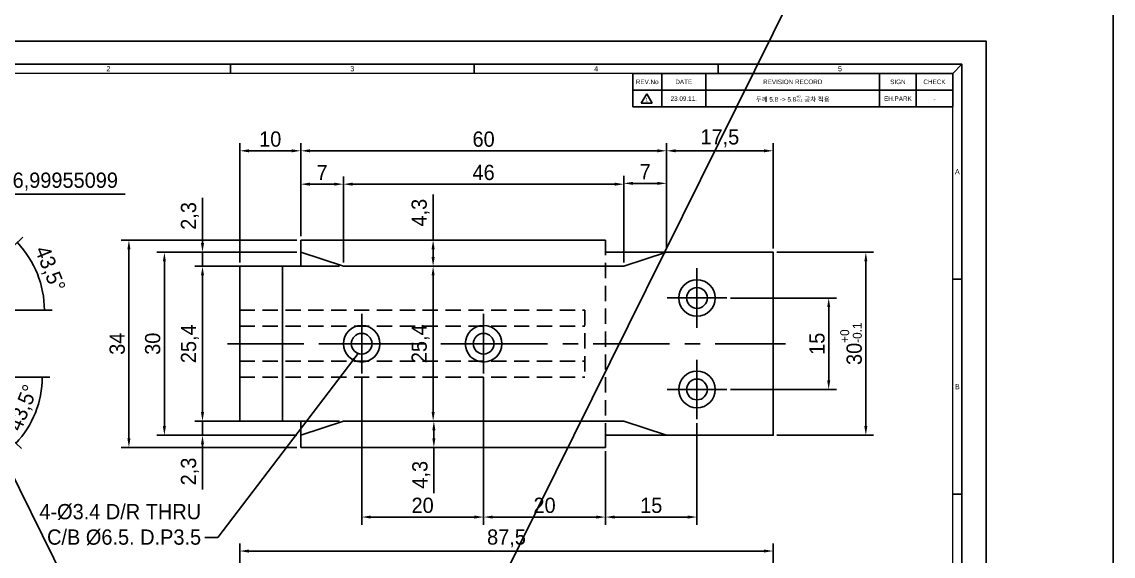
# Model space of a CAD drawing. Header units: inches. Extents: x 0 to 23821, y 0 to 11279.
# Drawn here: x 23265.8 to 23444.8, y 2198.6 to 2286.2 of the extents above; entities that cross this region are included whole.
import ezdxf

# ---------------------------------------------------------------- set-up
doc = ezdxf.new("R2010")
doc.units = ezdxf.units.IN
doc.header["$LTSCALE"] = 10
doc.header["$MEASUREMENT"] = 0
doc.linetypes.add('CENTER', pattern=[2, 1.25, -0.25, 0.25, -0.25])
doc.linetypes.add('HIDDEN', pattern=[0.375, 0.25, -0.125])
doc.layers.get('Defpoints').update_dxf_attribs({"color": 8})
for name, color, linetype in [('11', 1, 'CENTER'), ('22', 2, 'HIDDEN'), ('V', 1, 'Continuous')]:
    doc.layers.add(name, color=color, linetype=linetype)
doc.styles.add('SCI', font='')
doc.styles.get('SCI').set_extended_font_data('Gulim')
doc.dimstyles.new('SCH', dxfattribs={"dimtxt": 2.5, "dimasz": 2, "dimexe": 1.25, "dimexo": 0.625, "dimtad": 1, "dimdec": 8, "dimtxsty": 'SCI', "dimcen": 2.5, "dimclrd": 4, "dimclre": 4, "dimclrt": 7, "dimadec": 8, "dimazin": 2, "dimtfac": 1, "dimtdec": 8, "dimtmove": 0, "dimatfit": 3, "dimfxl": 1, "dimarcsym": 0})

# ---------------------------------------------------------------- blocks, each defined once
blk = doc.blocks.new('A$C5b8731fd')
for p, q in [((0, 0), (-2.25, -3.9)), ((2.25, -3.9), (0, 0)), ((-2.25, -3.9), (2.25, -3.9))]:
    blk.add_line(p, q)
blk = doc.blocks.new('SECHANG REV')
at = {"color": 7}
blk.add_line((-52.5, 0), (-52.5, 5.5), dxfattribs=at)
at = {"color": 3}
for p, q in [((-43, 5.5), (-43, 0)), ((-28.5, 5.5), (-28.5, 0)), ((28.5, 5.5), (28.5, 0)), ((40.5, 5.5), (40.5, 0)), ((52.5, 5.5), (52.5, 0))]:
    blk.add_line(p, q, dxfattribs=at)
blk.add_line((52.5, 0), (-52.5, 0))
blk = doc.blocks.new('SECHANG A3')
at = {"color": 2}
for p, q in [((-38, 289.5), (-38, 286.5)), ((42, 289.5), (42, 286.5)), ((122, 289.5), (122, 286.5)), ((202, 289.5), (199, 286.5))]:
    blk.add_line(p, q, dxfattribs=at)
at = {"color": 3}
blk.add_line((94, 286.5), (199, 286.5), dxfattribs=at)
for p, q in [((199, 219), (202, 219)), ((202, 148.5), (199, 148.5))]:
    blk.add_line(p, q)
at = {"color": 1}
blk.add_lwpolyline([(-210, 297), (210, 297), (210, 0), (-210, 0)], close=True, dxfattribs=at)
at = {"color": 2}
blk.add_lwpolyline([(-198, 289.5), (202, 289.5), (202, 7.5), (-198, 7.5)], close=True, dxfattribs=at)
at = {"const_width": 0.4}
blk.add_lwpolyline([(-195, 286.5), (199, 286.5), (199, 10.5), (-195, 10.5)], close=True, dxfattribs=at)
blk.add_blockref('SECHANG REV', (146.5, 281))
at = {"color": 2, "char_height": 1.7, "attachment_point": 5, "style": 'SCI'}
for s, insert, width in [('2', (-78, 288), 80), ('3', (2, 288), 80), ('4', (82, 288), 80), ('5', (162, 288), 80), ('A', (200.5, 254.25), 3), ('B', (200.5, 183.75), 3)]:
    blk.add_mtext(s, dxfattribs=dict(at, insert=insert, width=width))
at = {"char_height": 1.5, "attachment_point": 5, "style": 'SCI'}
for s, insert, width in [('REV.No', (98.75, 283.7), 9.5), ('DATE', (110.75, 283.7), 14.5), ('REVISION RECORD', (146.5, 283.7), 57), ('SIGN', (181, 283.7), 12), ('CHECK', (193, 283.7), 12)]:
    blk.add_mtext(s, dxfattribs=dict(at, insert=insert, width=width))
blk = doc.blocks.new('A$C00a71e0c')
for p, q in [((-77.5, 12.7), (-77.5, 17)), ((-27.5, 17), (-27.5, 15)), ((-70.5, 12.7), (-77.5, 15)), ((-2, 15), (-27.5, 15)), ((-24.5, 12.7), (-17.5, 15)), ((-77.5, 12.7), (-87.5, 12.7)), ((-80.5, -12.7), (-80.5, 12.7)), ((-24.5, 12.7), (-70.5, 12.7)), ((-77.5, -12.7), (-87.5, -12.7)), ((-77.5, -17), (-77.5, -12.7)), ((-70.5, -12.7), (-77.5, -15)), ((-24.5, -12.7), (-70.5, -12.7)), ((-24.5, -12.7), (-17.5, -15)), ((-27.5, -15), (-27.5, -17)), ((-2, -15), (-27.5, -15))]:
    blk.add_line(p, q)
for points in [[(-77.5, 17), (-27.5, 17)], [(-2, 15), (0, 15), (0, -15), (-2, -15)], [(-87.5, -12.7), (-87.5, 12.7)], [(-27.5, -17), (-77.5, -17)]]:
    blk.add_lwpolyline(points)
at = {"color": 7, "linetype": 'Continuous'}
for centre, radius in [((-12.5, 7.5), 3), ((-12.5, 7.5), 1.7), ((-67.5, 0), 3), ((-47.5, 0), 3), ((-67.5, 0), 1.7), ((-47.5, 0), 1.7), ((-12.5, -7.5), 3), ((-12.5, -7.5), 1.7)]:
    blk.add_circle(centre, radius, dxfattribs=at)
at = {"layer": '11'}
for p, q in [((-12.5, 2.625), (-12.5, 12.375)), ((-17.375, 7.5), (-7.625, 7.5)), ((-67.5, -4.875), (-67.5, 4.875)), ((-47.5, -4.875), (-47.5, 4.875)), ((-89.5, 0), (2, 0)), ((-72.375, 0), (-62.625, 0)), ((-52.375, 0), (-42.625, 0)), ((-12.5, -12.375), (-12.5, -2.625)), ((-17.375, -7.5), (-7.625, -7.5))]:
    blk.add_line(p, q, dxfattribs=at)
at = {"layer": '22'}
for p, q in [((-27.5, 17), (-27.5, -17)), ((-87.5, 5.475), (-30.9, 5.475)), ((-30.9, 5.475), (-30.9, -5.475)), ((-87.5, 2.875), (-30.9, 2.875)), ((-87.5, -2.875), (-30.9, -2.875)), ((-87.5, -5.475), (-30.9, -5.475))]:
    blk.add_line(p, q, dxfattribs=at)
blk = doc.blocks.new('*D898')
at = {"color": 4, "lineweight": -2, "transparency": 16777216}
for p, q in [((23254.62, 2251.03), (23254.62, 2259.17)), ((23256.12, 2257.92), (23260.12, 2257.92)), ((23261.62, 2251.03), (23261.62, 2259.17)), ((23261.62, 2257.92), (23282.72, 2257.92))]:
    blk.add_line(p, q, dxfattribs=at)
at = {"color": 4, "transparency": 16777216}
for points in [[(23256.12, 2258.17), (23256.12, 2257.67), (23254.62, 2257.92)], [(23260.12, 2258.17), (23260.12, 2257.67), (23261.62, 2257.92)]]:
    blk.add_solid(points, dxfattribs=at)
at = {"layer": 'Defpoints', "color": 0, "transparency": 16777216}
for p in [(23261.62, 2257.92), (23254.62, 2250.4), (23261.62, 2250.4)]:
    blk.add_point(p, dxfattribs=at)
at = {"color": 7, "transparency": 16777216, "insert": (23272.92, 2259.98), "char_height": 2.5, "attachment_point": 5, "style": 'SCI'}
blk.add_mtext('6,99955099', dxfattribs=at)
blk = doc.blocks.new('*D903')
at = {"color": 4, "lineweight": -2, "transparency": 16777216}
for p, q in [((23253.82, 2239.31), (23265.97, 2250.85)), ((23255.25, 2238.88), (23270.75, 2238.88))]:
    blk.add_line(p, q, dxfattribs=at)
blk.add_arc((23253.36, 2238.88), 16.13, 360, 43.5, dxfattribs=at)
at = {"layer": 'Defpoints', "color": 0, "transparency": 16777216}
for p in [(23268.98, 2242.92), (23253.36, 2238.88), (23253.36, 2238.88), (23254.62, 2238.88), (23250.62, 2236.28)]:
    blk.add_point(p, dxfattribs=at)
at = {"color": 7, "transparency": 16777216, "insert": (23270.27, 2245.62), "char_height": 2.5, "attachment_point": 5, "rotation": 291.75, "style": 'SCI'}
blk.add_mtext('43,5°', dxfattribs=at)
blk = doc.blocks.new('*D904')
at = {"color": 4, "lineweight": -2, "transparency": 16777216}
for p, q in [((23253.82, 2227.5), (23265.72, 2216.21)), ((23255.25, 2227.93), (23270.39, 2227.93))]:
    blk.add_line(p, q, dxfattribs=at)
blk.add_arc((23253.36, 2227.93), 15.78, 316.5, 360, dxfattribs=at)
at = {"layer": 'Defpoints', "color": 0, "transparency": 16777216}
for p in [(23250.62, 2230.53), (23253.36, 2227.93), (23253.36, 2227.93), (23254.62, 2227.93), (23267.16, 2220.28)]:
    blk.add_point(p, dxfattribs=at)
at = {"color": 7, "transparency": 16777216, "insert": (23266.1, 2222.85), "char_height": 2.5, "attachment_point": 5, "rotation": 68.25, "style": 'SCI'}
blk.add_mtext('43,5°', dxfattribs=at)
blk = doc.blocks.new('*D694')
at = {"color": 4, "lineweight": -2, "transparency": 16777216}
for p, q in [((23301.54, 2173.41), (23301.54, 2200.67)), ((23389.04, 2176.47), (23389.04, 2200.67)), ((23303.04, 2199.42), (23387.54, 2199.42))]:
    blk.add_line(p, q, dxfattribs=at)
at = {"color": 4, "transparency": 16777216}
for points in [[(23303.04, 2199.67), (23303.04, 2199.17), (23301.54, 2199.42)], [(23387.54, 2199.67), (23387.54, 2199.17), (23389.04, 2199.42)]]:
    blk.add_solid(points, dxfattribs=at)
at = {"layer": 'Defpoints', "color": 0, "transparency": 16777216}
for p in [(23389.04, 2199.42), (23389.04, 2175.85), (23301.54, 2172.78)]:
    blk.add_point(p, dxfattribs=at)
at = {"color": 7, "transparency": 16777216, "insert": (23345.29, 2201.49), "char_height": 2.5, "attachment_point": 5, "style": 'SCI'}
blk.add_mtext('87,5', dxfattribs=at)
blk = doc.blocks.new('*D702')
at = {"color": 4, "lineweight": -2, "transparency": 16777216}
for p, q in [((23382.04, 2240.9), (23399.4, 2240.9)), ((23398.15, 2227.4), (23398.15, 2239.4)), ((23382.04, 2225.9), (23399.4, 2225.9))]:
    blk.add_line(p, q, dxfattribs=at)
at = {"color": 4, "transparency": 16777216}
for points in [[(23397.9, 2239.4), (23398.4, 2239.4), (23398.15, 2240.9)], [(23397.9, 2227.4), (23398.4, 2227.4), (23398.15, 2225.9)]]:
    blk.add_solid(points, dxfattribs=at)
at = {"layer": 'Defpoints', "color": 0, "transparency": 16777216}
for p in [(23381.41, 2240.9), (23398.15, 2240.9), (23381.41, 2225.9)]:
    blk.add_point(p, dxfattribs=at)
at = {"color": 7, "transparency": 16777216, "insert": (23396.24, 2233.4), "char_height": 2.5, "attachment_point": 5, "rotation": 90, "style": 'SCI'}
blk.add_mtext('15', dxfattribs=at)
blk = doc.blocks.new('*D703')
at = {"color": 4, "lineweight": -2, "transparency": 16777216}
for p, q in [((23389.66, 2248.4), (23405.49, 2248.4)), ((23404.24, 2219.9), (23404.24, 2246.9)), ((23389.66, 2218.4), (23405.49, 2218.4))]:
    blk.add_line(p, q, dxfattribs=at)
at = {"color": 4, "transparency": 16777216}
for points in [[(23403.99, 2246.9), (23404.49, 2246.9), (23404.24, 2248.4)], [(23403.99, 2219.9), (23404.49, 2219.9), (23404.24, 2218.4)]]:
    blk.add_solid(points, dxfattribs=at)
at = {"layer": 'Defpoints', "color": 0, "transparency": 16777216}
for p in [(23389.04, 2248.4), (23404.24, 2248.4), (23389.04, 2218.4)]:
    blk.add_point(p, dxfattribs=at)
at = {"color": 7, "transparency": 16777216, "insert": (23401.82, 2233.4), "char_height": 2.5, "attachment_point": 5, "rotation": 90, "style": 'SCI'}
blk.add_mtext('30{\\H0.59x;\\S+0^ -0.1;}', dxfattribs=at)
blk = doc.blocks.new('*D704')
at = {"color": 4, "lineweight": -2, "transparency": 16777216}
for p, q in [((23301.54, 2246.73), (23301.54, 2266.28)), ((23303.04, 2265.03), (23310.04, 2265.03)), ((23311.54, 2251.03), (23311.54, 2266.28))]:
    blk.add_line(p, q, dxfattribs=at)
at = {"color": 4, "transparency": 16777216}
for points in [[(23303.04, 2265.28), (23303.04, 2264.78), (23301.54, 2265.03)], [(23310.04, 2265.28), (23310.04, 2264.78), (23311.54, 2265.03)]]:
    blk.add_solid(points, dxfattribs=at)
at = {"layer": 'Defpoints', "color": 0, "transparency": 16777216}
for p in [(23311.54, 2265.03), (23311.54, 2250.4), (23301.54, 2246.1)]:
    blk.add_point(p, dxfattribs=at)
at = {"color": 7, "transparency": 16777216, "insert": (23306.54, 2266.94), "char_height": 2.5, "attachment_point": 5, "style": 'SCI'}
blk.add_mtext('10', dxfattribs=at)
blk = doc.blocks.new('*D705')
at = {"color": 4, "lineweight": -2, "transparency": 16777216}
for p, q in [((23371.54, 2249.03), (23371.54, 2266.28)), ((23373.04, 2265.03), (23387.54, 2265.03)), ((23389.04, 2249.03), (23389.04, 2266.28))]:
    blk.add_line(p, q, dxfattribs=at)
at = {"color": 4, "transparency": 16777216}
for points in [[(23373.04, 2265.28), (23373.04, 2264.78), (23371.54, 2265.03)], [(23387.54, 2265.28), (23387.54, 2264.78), (23389.04, 2265.03)]]:
    blk.add_solid(points, dxfattribs=at)
at = {"layer": 'Defpoints', "color": 0, "transparency": 16777216}
for p in [(23389.04, 2265.03), (23371.54, 2248.4), (23389.04, 2248.4)]:
    blk.add_point(p, dxfattribs=at)
at = {"color": 7, "transparency": 16777216, "insert": (23380.29, 2267.09), "char_height": 2.5, "attachment_point": 5, "style": 'SCI'}
blk.add_mtext('17,5', dxfattribs=at)
blk = doc.blocks.new('*D706')
at = {"color": 4, "lineweight": -2, "transparency": 16777216}
for p, q in [((23311.54, 2251.03), (23311.54, 2260.81)), ((23317.04, 2259.56), (23313.04, 2259.56)), ((23318.54, 2246.73), (23318.54, 2260.81))]:
    blk.add_line(p, q, dxfattribs=at)
at = {"color": 4, "transparency": 16777216}
for points in [[(23313.04, 2259.81), (23313.04, 2259.31), (23311.54, 2259.56)], [(23317.04, 2259.81), (23317.04, 2259.31), (23318.54, 2259.56)]]:
    blk.add_solid(points, dxfattribs=at)
at = {"layer": 'Defpoints', "color": 0, "transparency": 16777216}
for p in [(23311.54, 2259.56), (23311.54, 2250.4), (23318.54, 2246.1)]:
    blk.add_point(p, dxfattribs=at)
at = {"color": 7, "transparency": 16777216, "insert": (23315.04, 2261.47), "char_height": 2.5, "attachment_point": 5, "style": 'SCI'}
blk.add_mtext('7', dxfattribs=at)
blk = doc.blocks.new('*D707')
at = {"color": 4, "lineweight": -2, "transparency": 16777216}
for p, q in [((23318.54, 2246.73), (23318.54, 2260.81)), ((23320.04, 2259.56), (23363.04, 2259.56)), ((23364.54, 2246.73), (23364.54, 2260.81))]:
    blk.add_line(p, q, dxfattribs=at)
at = {"color": 4, "transparency": 16777216}
for points in [[(23320.04, 2259.81), (23320.04, 2259.31), (23318.54, 2259.56)], [(23363.04, 2259.81), (23363.04, 2259.31), (23364.54, 2259.56)]]:
    blk.add_solid(points, dxfattribs=at)
at = {"layer": 'Defpoints', "color": 0, "transparency": 16777216}
for p in [(23364.54, 2259.56), (23318.54, 2246.1), (23364.54, 2246.1)]:
    blk.add_point(p, dxfattribs=at)
at = {"color": 7, "transparency": 16777216, "insert": (23341.54, 2261.47), "char_height": 2.5, "attachment_point": 5, "style": 'SCI'}
blk.add_mtext('46', dxfattribs=at)
blk = doc.blocks.new('*D708')
at = {"color": 4, "lineweight": -2, "transparency": 16777216}
for p, q in [((23364.54, 2246.73), (23364.54, 2260.94)), ((23366.04, 2259.69), (23370.04, 2259.69)), ((23371.54, 2249.03), (23371.54, 2260.94))]:
    blk.add_line(p, q, dxfattribs=at)
at = {"color": 4, "transparency": 16777216}
for points in [[(23366.04, 2259.94), (23366.04, 2259.44), (23364.54, 2259.69)], [(23370.04, 2259.94), (23370.04, 2259.44), (23371.54, 2259.69)]]:
    blk.add_solid(points, dxfattribs=at)
at = {"layer": 'Defpoints', "color": 0, "transparency": 16777216}
for p in [(23371.54, 2259.69), (23371.54, 2248.4), (23364.54, 2246.1)]:
    blk.add_point(p, dxfattribs=at)
at = {"color": 7, "transparency": 16777216, "insert": (23368.04, 2261.59), "char_height": 2.5, "attachment_point": 5, "style": 'SCI'}
blk.add_mtext('7', dxfattribs=at)
blk = doc.blocks.new('*D709')
at = {"color": 4, "lineweight": -2, "transparency": 16777216}
for p, q in [((23311.54, 2251.03), (23311.54, 2266.28)), ((23313.04, 2265.03), (23370.04, 2265.03)), ((23371.54, 2249.03), (23371.54, 2266.28))]:
    blk.add_line(p, q, dxfattribs=at)
at = {"color": 4, "transparency": 16777216}
for points in [[(23313.04, 2265.28), (23313.04, 2264.78), (23311.54, 2265.03)], [(23370.04, 2265.28), (23370.04, 2264.78), (23371.54, 2265.03)]]:
    blk.add_solid(points, dxfattribs=at)
at = {"layer": 'Defpoints', "color": 0, "transparency": 16777216}
for p in [(23371.54, 2265.03), (23311.54, 2250.4), (23371.54, 2248.4)]:
    blk.add_point(p, dxfattribs=at)
at = {"color": 7, "transparency": 16777216, "insert": (23341.54, 2266.93), "char_height": 2.5, "attachment_point": 5, "style": 'SCI'}
blk.add_mtext('60', dxfattribs=at)
blk = doc.blocks.new('*D710')
at = {"color": 4, "lineweight": -2, "transparency": 16777216}
for p, q in [((23317.91, 2246.1), (23294.18, 2246.1)), ((23295.43, 2244.6), (23295.43, 2222.2)), ((23317.91, 2220.7), (23294.18, 2220.7))]:
    blk.add_line(p, q, dxfattribs=at)
at = {"color": 4, "transparency": 16777216}
for points in [[(23295.18, 2244.6), (23295.68, 2244.6), (23295.43, 2246.1)], [(23295.18, 2222.2), (23295.68, 2222.2), (23295.43, 2220.7)]]:
    blk.add_solid(points, dxfattribs=at)
at = {"layer": 'Defpoints', "color": 0, "transparency": 16777216}
for p in [(23318.54, 2246.1), (23295.43, 2220.7), (23318.54, 2220.7)]:
    blk.add_point(p, dxfattribs=at)
at = {"color": 7, "transparency": 16777216, "insert": (23293.37, 2233.4), "char_height": 2.5, "attachment_point": 5, "rotation": 90, "style": 'SCI'}
blk.add_mtext('25,4', dxfattribs=at)
blk = doc.blocks.new('*D711')
at = {"color": 4, "lineweight": -2, "transparency": 16777216}
for p, q in [((23340.91, 2246.1), (23332.01, 2246.1)), ((23333.26, 2244.6), (23333.26, 2222.2)), ((23340.91, 2220.7), (23332.01, 2220.7))]:
    blk.add_line(p, q, dxfattribs=at)
at = {"color": 4, "transparency": 16777216}
for points in [[(23333.01, 2244.6), (23333.51, 2244.6), (23333.26, 2246.1)], [(23333.01, 2222.2), (23333.51, 2222.2), (23333.26, 2220.7)]]:
    blk.add_solid(points, dxfattribs=at)
at = {"layer": 'Defpoints', "color": 0, "transparency": 16777216}
for p in [(23341.54, 2246.1), (23333.26, 2220.7), (23341.54, 2220.7)]:
    blk.add_point(p, dxfattribs=at)
at = {"color": 7, "transparency": 16777216, "insert": (23331.2, 2233.4), "char_height": 2.5, "attachment_point": 5, "rotation": 90, "style": 'SCI'}
blk.add_mtext('25,4', dxfattribs=at)
blk = doc.blocks.new('*D712')
at = {"color": 4, "lineweight": -2, "transparency": 16777216}
for p, q in [((23340.91, 2220.7), (23332.13, 2220.7)), ((23333.38, 2219.2), (23333.38, 2217.9)), ((23340.91, 2216.4), (23332.13, 2216.4)), ((23333.38, 2216.4), (23333.38, 2208.93))]:
    blk.add_line(p, q, dxfattribs=at)
at = {"color": 4, "transparency": 16777216}
for points in [[(23333.13, 2219.2), (23333.63, 2219.2), (23333.38, 2220.7)], [(23333.13, 2217.9), (23333.63, 2217.9), (23333.38, 2216.4)]]:
    blk.add_solid(points, dxfattribs=at)
at = {"layer": 'Defpoints', "color": 0, "transparency": 16777216}
for p in [(23341.54, 2220.7), (23333.38, 2216.4), (23341.54, 2216.4)]:
    blk.add_point(p, dxfattribs=at)
at = {"color": 7, "transparency": 16777216, "insert": (23331.32, 2211.92), "char_height": 2.5, "attachment_point": 5, "rotation": 90, "style": 'SCI'}
blk.add_mtext('4,3', dxfattribs=at)
blk = doc.blocks.new('*D713')
at = {"color": 4, "lineweight": -2, "transparency": 16777216}
for p, q in [((23333.26, 2250.4), (23333.26, 2257.87)), ((23340.91, 2250.4), (23332.01, 2250.4)), ((23333.26, 2247.6), (23333.26, 2248.9)), ((23340.91, 2246.1), (23332.01, 2246.1))]:
    blk.add_line(p, q, dxfattribs=at)
at = {"color": 4, "transparency": 16777216}
for points in [[(23333.01, 2248.9), (23333.51, 2248.9), (23333.26, 2250.4)], [(23333.01, 2247.6), (23333.51, 2247.6), (23333.26, 2246.1)]]:
    blk.add_solid(points, dxfattribs=at)
at = {"layer": 'Defpoints', "color": 0, "transparency": 16777216}
for p in [(23333.26, 2250.4), (23341.54, 2250.4), (23341.54, 2246.1)]:
    blk.add_point(p, dxfattribs=at)
at = {"color": 7, "transparency": 16777216, "insert": (23331.2, 2254.89), "char_height": 2.5, "attachment_point": 5, "rotation": 90, "style": 'SCI'}
blk.add_mtext('4,3', dxfattribs=at)
blk = doc.blocks.new('*D714')
at = {"color": 4, "lineweight": -2, "transparency": 16777216}
for p, q in [((23295.43, 2249.9), (23295.43, 2257.3)), ((23310.91, 2248.4), (23294.18, 2248.4)), ((23295.43, 2246.1), (23295.43, 2248.4)), ((23317.91, 2246.1), (23294.18, 2246.1)), ((23295.43, 2244.6), (23295.43, 2243.1))]:
    blk.add_line(p, q, dxfattribs=at)
at = {"color": 4, "transparency": 16777216}
for points in [[(23295.18, 2249.9), (23295.68, 2249.9), (23295.43, 2248.4)], [(23295.18, 2244.6), (23295.68, 2244.6), (23295.43, 2246.1)]]:
    blk.add_solid(points, dxfattribs=at)
at = {"layer": 'Defpoints', "color": 0, "transparency": 16777216}
for p in [(23295.43, 2248.4), (23311.54, 2248.4), (23318.54, 2246.1)]:
    blk.add_point(p, dxfattribs=at)
at = {"color": 7, "transparency": 16777216, "insert": (23293.37, 2254.35), "char_height": 2.5, "attachment_point": 5, "rotation": 90, "style": 'SCI'}
blk.add_mtext('2,3', dxfattribs=at)
blk = doc.blocks.new('*D715')
at = {"color": 4, "lineweight": -2, "transparency": 16777216}
for p, q in [((23295.43, 2222.2), (23295.43, 2223.7)), ((23317.91, 2220.7), (23294.18, 2220.7)), ((23295.43, 2220.7), (23295.43, 2218.4)), ((23310.91, 2218.4), (23294.18, 2218.4)), ((23295.43, 2216.9), (23295.43, 2209.51))]:
    blk.add_line(p, q, dxfattribs=at)
at = {"color": 4, "transparency": 16777216}
for points in [[(23295.18, 2222.2), (23295.68, 2222.2), (23295.43, 2220.7)], [(23295.18, 2216.9), (23295.68, 2216.9), (23295.43, 2218.4)]]:
    blk.add_solid(points, dxfattribs=at)
at = {"layer": 'Defpoints', "color": 0, "transparency": 16777216}
for p in [(23318.54, 2220.7), (23295.43, 2218.4), (23311.54, 2218.4)]:
    blk.add_point(p, dxfattribs=at)
at = {"color": 7, "transparency": 16777216, "insert": (23293.37, 2212.46), "char_height": 2.5, "attachment_point": 5, "rotation": 90, "style": 'SCI'}
blk.add_mtext('2,3', dxfattribs=at)
blk = doc.blocks.new('*D716')
at = {"color": 4, "lineweight": -2, "transparency": 16777216}
for p, q in [((23310.91, 2248.4), (23287.93, 2248.4)), ((23289.18, 2246.9), (23289.18, 2219.9)), ((23310.91, 2218.4), (23287.93, 2218.4))]:
    blk.add_line(p, q, dxfattribs=at)
at = {"color": 4, "transparency": 16777216}
for points in [[(23288.93, 2246.9), (23289.43, 2246.9), (23289.18, 2248.4)], [(23288.93, 2219.9), (23289.43, 2219.9), (23289.18, 2218.4)]]:
    blk.add_solid(points, dxfattribs=at)
at = {"layer": 'Defpoints', "color": 0, "transparency": 16777216}
for p in [(23311.54, 2248.4), (23289.18, 2218.4), (23311.54, 2218.4)]:
    blk.add_point(p, dxfattribs=at)
at = {"color": 7, "transparency": 16777216, "insert": (23287.27, 2233.4), "char_height": 2.5, "attachment_point": 5, "rotation": 90, "style": 'SCI'}
blk.add_mtext('30', dxfattribs=at)
blk = doc.blocks.new('*D717')
at = {"color": 4, "lineweight": -2, "transparency": 16777216}
for p, q in [((23310.91, 2250.4), (23282.11, 2250.4)), ((23283.36, 2217.9), (23283.36, 2248.9)), ((23310.91, 2216.4), (23282.11, 2216.4))]:
    blk.add_line(p, q, dxfattribs=at)
at = {"color": 4, "transparency": 16777216}
for points in [[(23283.11, 2248.9), (23283.61, 2248.9), (23283.36, 2250.4)], [(23283.11, 2217.9), (23283.61, 2217.9), (23283.36, 2216.4)]]:
    blk.add_solid(points, dxfattribs=at)
at = {"layer": 'Defpoints', "color": 0, "transparency": 16777216}
for p in [(23283.36, 2250.4), (23311.54, 2250.4), (23311.54, 2216.4)]:
    blk.add_point(p, dxfattribs=at)
at = {"color": 7, "transparency": 16777216, "insert": (23281.45, 2233.4), "char_height": 2.5, "attachment_point": 5, "rotation": 90, "style": 'SCI'}
blk.add_mtext('34', dxfattribs=at)
blk = doc.blocks.new('*D718')
at = {"color": 4, "lineweight": -2, "transparency": 16777216}
for p, q in [((23376.54, 2220.4), (23376.54, 2203.74)), ((23361.54, 2215.78), (23361.54, 2203.74)), ((23363.04, 2204.99), (23375.04, 2204.99))]:
    blk.add_line(p, q, dxfattribs=at)
at = {"color": 4, "transparency": 16777216}
for points in [[(23363.04, 2205.24), (23363.04, 2204.74), (23361.54, 2204.99)], [(23375.04, 2205.24), (23375.04, 2204.74), (23376.54, 2204.99)]]:
    blk.add_solid(points, dxfattribs=at)
at = {"layer": 'Defpoints', "color": 0, "transparency": 16777216}
for p in [(23376.54, 2221.03), (23361.54, 2216.4), (23376.54, 2204.99)]:
    blk.add_point(p, dxfattribs=at)
at = {"color": 7, "transparency": 16777216, "insert": (23369.04, 2206.9), "char_height": 2.5, "attachment_point": 5, "style": 'SCI'}
blk.add_mtext('15', dxfattribs=at)
blk = doc.blocks.new('*D719')
at = {"color": 4, "lineweight": -2, "transparency": 16777216}
for p, q in [((23341.54, 2227.9), (23341.54, 2203.74)), ((23361.54, 2215.78), (23361.54, 2203.74)), ((23360.04, 2204.99), (23343.04, 2204.99))]:
    blk.add_line(p, q, dxfattribs=at)
at = {"color": 4, "transparency": 16777216}
for points in [[(23343.04, 2205.24), (23343.04, 2204.74), (23341.54, 2204.99)], [(23360.04, 2205.24), (23360.04, 2204.74), (23361.54, 2204.99)]]:
    blk.add_solid(points, dxfattribs=at)
at = {"layer": 'Defpoints', "color": 0, "transparency": 16777216}
for p in [(23341.54, 2228.53), (23361.54, 2216.4), (23341.54, 2204.99)]:
    blk.add_point(p, dxfattribs=at)
at = {"color": 7, "transparency": 16777216, "insert": (23351.54, 2206.9), "char_height": 2.5, "attachment_point": 5, "style": 'SCI'}
blk.add_mtext('20', dxfattribs=at)
blk = doc.blocks.new('*D720')
at = {"color": 4, "lineweight": -2, "transparency": 16777216}
for p, q in [((23321.54, 2227.9), (23321.54, 2203.74)), ((23341.54, 2227.9), (23341.54, 2203.74)), ((23340.04, 2204.99), (23323.04, 2204.99))]:
    blk.add_line(p, q, dxfattribs=at)
at = {"color": 4, "transparency": 16777216}
for points in [[(23323.04, 2205.24), (23323.04, 2204.74), (23321.54, 2204.99)], [(23340.04, 2205.24), (23340.04, 2204.74), (23341.54, 2204.99)]]:
    blk.add_solid(points, dxfattribs=at)
at = {"layer": 'Defpoints', "color": 0, "transparency": 16777216}
for p in [(23321.54, 2228.53), (23341.54, 2228.53), (23321.54, 2204.99)]:
    blk.add_point(p, dxfattribs=at)
at = {"color": 7, "transparency": 16777216, "insert": (23331.54, 2206.9), "char_height": 2.5, "attachment_point": 5, "style": 'SCI'}
blk.add_mtext('20', dxfattribs=at)

msp = doc.modelspace()

# ---------------------------------------------------------------- linework, layer by layer
at = {"layer": 'V'}
for p, q in [((23172.59148302, 2396.86143695), (23444.81035429, 1847.70465967)), ((23172.59148302, 1847.70465967), (23444.81035429, 2396.86143695))]:
    msp.add_line(p, q, dxfattribs=at)
msp.add_lwpolyline([(23172.59148302, 2396.86143695), (23444.81035429, 2396.86143695), (23444.81035429, 1847.70465967), (23172.59148302, 1847.70465967)], close=True, dxfattribs=at)

# ---------------------------------------------------------------- block references
for name, p, xscale, yscale, zscale in [('SECHANG A3', (23319, 2134.47908516), 0.5, 0.5, 0.5), ('SECHANG REV', (23392.25, 2272.22908516), 0.5, 0.5, 0.5), ('A$C5b8731fd', (23368.30451915, 2274.39548522), 0.3999999999999999, 0.3999999999999999, 0.3999999999999999)]:
    msp.add_blockref(name, p, dxfattribs=dict(xscale=xscale, yscale=yscale, zscale=zscale))
msp.add_blockref('A$C00a71e0c', (23389.03944122, 2233.40449605))

# ---------------------------------------------------------------- texts
at = {"attachment_point": 5, "style": 'SCI'}
for s, insert, char_height, width in [('{\\fGulim|b0|i0|c129|p50;1}', (23368.30451915, 2273.42037052), 0.6, 1.8015447416), ('23.09.11.', (23374.375, 2273.57908516), 0.75, 7.25), ('두께 5.8 -> 5.8{\\H0.59x;\\C7;\\S+0^ -0.1;} 공차 적용', (23392.25, 2273.57908516), 0.75, 28.5), ('EH.PARK', (23409.5, 2273.57908516), 0.75, 6), ('-', (23415.5, 2273.57908516), 0.75, 6)]:
    msp.add_mtext(s, dxfattribs=dict(at, insert=insert, char_height=char_height, width=width))
at = {"color": 7, "insert": (23295.20170749, 2200.3678767), "char_height": 2.5, "attachment_point": 9, "style": 'SCI'}
msp.add_mtext('4-%%C3.4 D/R THRU\\PC/B %%C6.5. D.P3.5', dxfattribs=at)

# ---------------------------------------------------------------- dimensions: what is measured, and where the dimension line sits
for base, p1, p2, override, picture, middle in [((23311.5394412249, 2265.0270921303), (23301.5394412249, 2246.1044960544), (23311.5394412249, 2250.4044960544), {"dimasz": 1.5}, '*D704', (23306.5394412249, 2266.9370455258)), ((23371.5394412249, 2265.0270921303), (23311.5394412249, 2250.4044960544), (23371.5394412249, 2248.4044960544), {"dimasz": 1.5}, '*D709', (23341.5394412249, 2266.933716631)), ((23389.0394412249, 2265.0270921303), (23371.5394412249, 2248.4044960544), (23389.0394412249, 2248.4044960544), {"dimasz": 1.5, "dimtmove": 1}, '*D705', (23380.2894412249, 2267.0901746869)), ((23311.5394412249, 2259.5615106528), (23318.5394412249, 2246.1044960544), (23311.5394412249, 2250.4044960544), {"dimasz": 1.5}, '*D706', (23315.0394412249, 2261.4681351535)), ((23364.5394412249, 2259.5615106528), (23318.5394412249, 2246.1044960544), (23364.5394412249, 2246.1044960544), {"dimasz": 1.5}, '*D707', (23341.5394412249, 2261.4697996009)), ((23371.5394412249, 2259.6865106528), (23364.5394412249, 2246.1044960544), (23371.5394412249, 2248.4044960544), {"dimasz": 1.5}, '*D708', (23368.0394412249, 2261.5931351535)), ((23261.6244896902, 2257.9222481679), (23254.6249387027, 2250.4044960544), (23261.6244896902, 2250.4044960544), {"dimasz": 1.5}, '*D898', (23272.9222593307, 2259.9836662771)), ((23321.5394412249, 2204.9913933725), (23341.5394412249, 2228.5294960544), (23321.5394412249, 2228.5294960544), {"dimasz": 1.5, "dimtmove": 1}, '*D720', (23331.5394412249, 2206.8980178731)), ((23341.5394412249, 2204.9913933725), (23361.5394412249, 2216.4044960544), (23341.5394412249, 2228.5294960544), {"dimasz": 1.5}, '*D719', (23351.5394412249, 2206.8980178731)), ((23376.5394412249, 2204.9913933725), (23361.5394412249, 2216.4044960544), (23376.5394412249, 2221.0294960544), {"dimasz": 1.5}, '*D718', (23369.0394412249, 2206.9013467679)), ((23389.0394412249, 2199.4240401049), (23301.5394412249, 2172.784959644), (23389.0394412249, 2175.8451313183), {"dimasz": 1.5}, '*D694', (23345.2894412249, 2201.4854582141))]:
    dim = msp.add_linear_dim(base=base, p1=p1, p2=p2, dimstyle='SCH', override=override)
    dim.commit()
    dim.dimension.update_dxf_attribs({"geometry": picture, "text_midpoint": middle})
for base, p1, p2, picture, middle in [((23333.25913322, 2250.40449605), (23341.53944122, 2246.10449605), (23341.53944122, 2250.40449605), '*D713', (23331.19605067, 2254.88968247)), ((23295.43296011, 2248.40449605), (23318.53944122, 2246.10449605), (23311.53944122, 2248.40449605), '*D714', (23293.371542, 2254.35306463)), ((23283.3619783844, 2250.4044960544), (23311.5394412249, 2216.4044960544), (23311.5394412249, 2250.4044960544), '*D717', (23281.4536894364, 2233.4044960544)), ((23289.1772827502, 2218.4044960544), (23311.5394412249, 2248.4044960544), (23311.5394412249, 2218.4044960544), '*D716', (23287.2706582495, 2233.4044960544)), ((23295.432960107, 2220.7044960544), (23318.5394412249, 2246.1044960544), (23318.5394412249, 2220.7044960544), '*D710', (23293.3698775504, 2233.4044960544)), ((23333.2591332219, 2220.7044960544), (23341.5394412249, 2246.1044960544), (23341.5394412249, 2220.7044960544), '*D711', (23331.1960506653, 2233.4044960544)), ((23398.1465558202, 2240.9044960544), (23381.4144412249, 2225.9044960544), (23381.4144412249, 2240.9044960544), '*D702', (23396.2366024247, 2233.4044960544)), ((23295.43296011, 2218.40449605), (23318.53944122, 2220.70449605), (23311.53944122, 2218.40449605), '*D715', (23293.371542, 2212.45592748)), ((23333.38413322, 2216.40449605), (23341.53944122, 2220.70449605), (23341.53944122, 2216.40449605), '*D712', (23331.32105067, 2211.91930964))]:
    dim = msp.add_linear_dim(base=base, p1=p1, p2=p2, angle=90, dimstyle='SCH', override={"dimasz": 1.5})
    dim.commit()
    dim.dimension.update_dxf_attribs({"geometry": picture, "text_midpoint": middle})
for base, line1, line2, picture, middle in [((23268.9834732935, 2242.9188842619), ((23253.3643180159, 2238.8794960544), (23254.6244896902, 2238.8794960544)), ((23250.6244896902, 2236.2794960544), (23253.3643180159, 2238.8794960544)), '*D903', (23270.2650415203, 2245.6222010302)), ((23267.1641298126, 2220.2801354671), ((23253.3643180159, 2227.9294960544), (23254.6244896902, 2227.9294960544)), ((23250.6244896902, 2230.5294960544), (23253.3643180159, 2227.9294960544)), '*D904', (23266.1029302567, 2222.8473050985))]:
    dim = msp.add_angular_dim_2l(base=base, line1=line1, line2=line2, dimstyle='SCH', override={"dimasz": 1.5})
    dim.commit()
    dim.dimension.update_dxf_attribs({"geometry": picture, "text_midpoint": middle})
dim = msp.add_linear_dim(base=(23404.2371947634, 2248.4044960544), p1=(23389.0394412249, 2218.4044960544), p2=(23389.0394412249, 2248.4044960544), angle=90, text='<>{\\H0.59x;\\S+0^ -0.1;}', dimstyle='SCH', override={"dimasz": 1.5})
dim.commit()
dim.dimension.update_dxf_attribs({"geometry": '*D703', "text_midpoint": (23401.8221204181, 2233.4044960544)})

# ---------------------------------------------------------------- leaders
at = {"annotation_type": 0, "has_hookline": 1, "hookline_direction": 1, "text_width": 28.98468708}
msp.add_leader([(23320.95821226, 2231.8069439), (23297.93523105, 2201.6178767), (23295.82670749, 2201.6178767)], dimstyle='SCH', override={"dimasz": 1.5, "dimgap": 0.625, "dimtad": 0}, dxfattribs=at)

doc.saveas('drawing.dxf')
